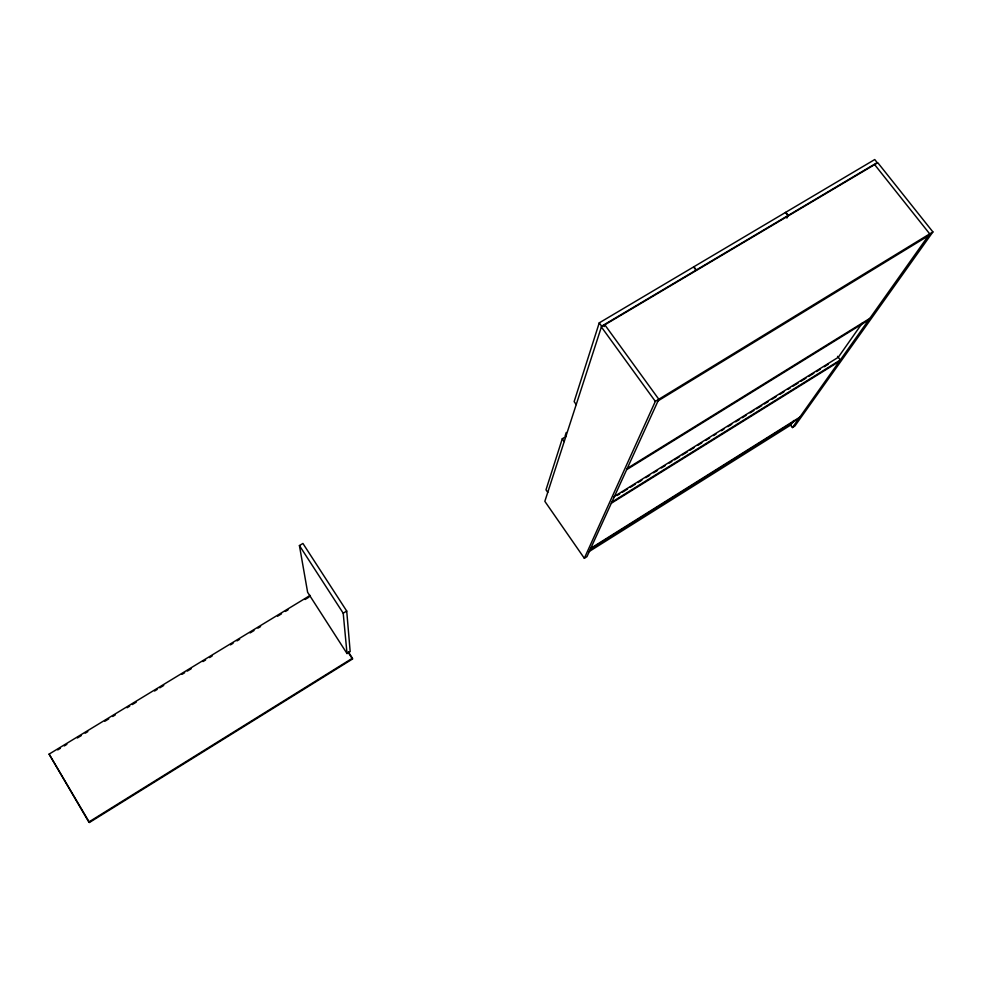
<?xml version="1.0" encoding="UTF-8"?>
<svg xmlns="http://www.w3.org/2000/svg" width="982" height="982" viewBox="0 0 982 982"><rect width="100%" height="100%" fill="white"/><g stroke="black" fill="none" stroke-linecap="round" stroke-linejoin="round"><path stroke-width="1.47" d="M566.184 436.376L562.293 438.745L545.992 489.846L547.784 492.424M604.225 326.589L604.802 324.821L658.812 399.257L586.954 556.634L584.339 558.279L544.838 501.336L601.647 326.171L695.956 270.185L693.538 266.957L599.241 322.869L574.139 401.613L576.238 404.584M565.141 435.91L566.258 432.473M584.339 558.279L655.338 401.38L932.9 231.936L877.81 162.742L601.328 326.883L655.338 401.38M786.877 218.09L788.264 215.402L877.184 162.607L874.741 159.538L785.821 212.247L788.264 215.402M793.849 420.48L790.596 425.108L589.028 551.614M862.221 323.201L838.26 357.301L613.713 496.843M789.688 423.88L792.425 427.563L929.708 233.876L874.643 164.632M932.9 231.936L794.868 426.028L792.425 427.563M590.747 548.312L799.765 417.215M590.342 549.22L798.967 418.332M617.138 495.505L619.74 493.885M622.342 492.264L627.559 489.024M630.162 487.416L635.379 484.175M637.981 482.555L641.884 480.124M645.8 477.694L649.703 475.263M653.607 472.833L657.523 470.403M661.426 467.972L665.342 465.542M669.245 463.111L671.848 461.503M674.462 459.883L679.667 456.642M682.269 455.022L687.486 451.781M690.088 450.161L693.992 447.731M697.907 445.3L701.811 442.87M705.727 440.439L709.63 438.009M713.533 435.591L716.148 433.97M721.353 430.73L723.967 429.109M727.871 426.679L731.774 424.249M735.69 421.818L739.593 419.388M742.196 417.767L746.111 415.337M750.015 412.906L753.931 410.488M756.533 408.868L761.737 405.627M764.352 404.007L768.255 401.577M772.159 399.146L776.075 396.716M779.978 394.285L783.894 391.855M787.797 389.424L790.4 387.804M793.002 386.184L798.219 382.955M800.821 381.335L806.038 378.095M808.64 376.474L813.857 373.234M816.459 371.613L820.363 369.183M824.279 366.752L828.182 364.322M611.835 502.133L840.31 360.001L837.548 356.356M611.332 503.226L839.352 361.351M347.014 653.533L350.169 651.569L346.72 611.05L302.922 543.463L299.424 545.562L307.624 592.306L347.014 653.533L343.209 613.21L299.424 545.562M310.152 595.399L49.1 754.115L88.797 822.032L352.428 658.235L348.328 651.864M88.797 822.032L89.472 822.462L352.489 659.008L352.428 658.235M627.253 468.389L869.782 318.426M626.676 469.642L868.689 319.96M343.209 613.21L346.72 611.05M658.087 400.84L928.346 235.815M57.717 749.917L60.332 748.333M64.26 745.939L66.874 744.344M77.345 737.985L81.273 735.592M85.201 733.21L87.815 731.615M104.829 721.267L108.757 718.885M112.684 716.492L115.299 714.896M127.071 707.74L129.698 706.144M132.312 704.56L136.24 702.167M154.555 691.021L157.181 689.438M159.796 687.842L163.724 685.448M182.038 674.315L184.665 672.719M187.28 671.123L191.208 668.742M202.979 661.573L205.606 659.99M209.534 657.596L212.149 656.001M230.463 644.867L233.09 643.271M237.018 640.878L239.633 639.294M250.103 632.924L254.031 630.542M257.947 628.149L260.574 626.553M277.587 616.205L281.515 613.824M285.431 611.43L288.057 609.847M305.071 599.499L308.999 597.105M49.1 754.115L89.472 822.462M599.241 322.869L601.647 326.171M562.293 438.745L564.269 441.544M348.401 652.662L352.489 659.008M785.465 212.468L693.918 266.736L696.336 269.964L787.895 215.61L785.465 212.468"/></g></svg>
